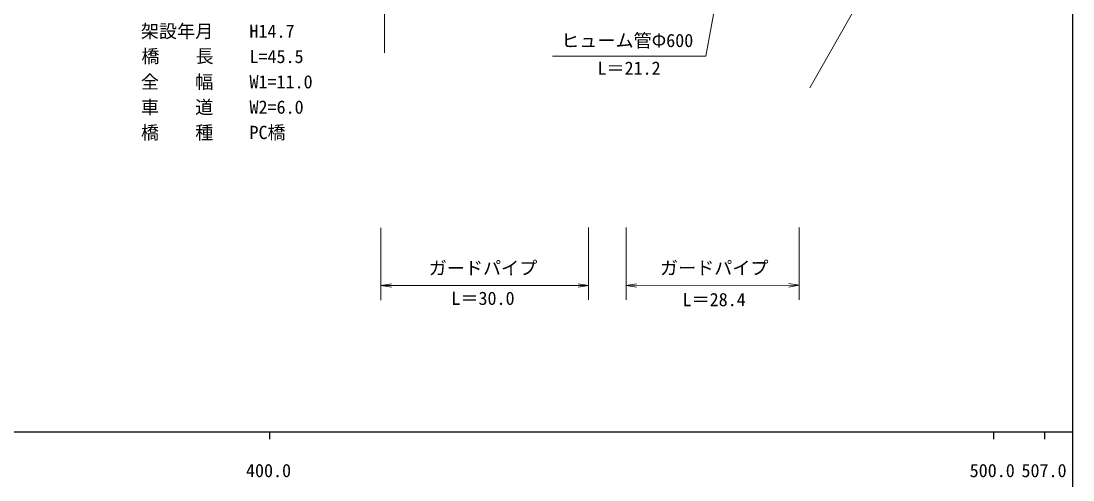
# Model space of a CAD drawing. Units: millimetres, scale not verified. Extents: x 40000 to 680000, y 20000 to 380000.
# Drawn here: x 433646 to 579000, y 198357 to 261786 of the extents above; entities that cross this region are included whole.
import ezdxf
from ezdxf.enums import TextEntityAlignment as Align

# ---------------------------------------------------------------- set-up
doc = ezdxf.new("R2010")
doc.units = ezdxf.units.MM
doc.header["$LTSCALE"] = 1000
for name, color, linetype, lineweight in [('M-BMK-SRVR', 3, 'Continuous', 13), ('M-STR-STR1', 1, 'Continuous', 13), ('M-STR-STR3', 7, 'Continuous', 13), ('M-STR-STRC', 7, 'Continuous', 13), ('M-TTL-BAND', 7, 'Continuous', 25)]:
    doc.layers.add(name, color=color, linetype=linetype, lineweight=lineweight)
doc.styles.add('ＭＳ ゴシック', font='')
doc.styles.get('ＭＳ ゴシック').set_extended_font_data('MS Gothic')

# ---------------------------------------------------------------- blocks, each defined once
blk = doc.blocks.new('open_arrow')
at = {"color": 0, "linetype": 'Continuous', "lineweight": -2}
blk.add_lwpolyline([(7.5, 1.25), (0, 0), (7.5, -1.25)], dxfattribs=at)

msp = doc.modelspace()

# ---------------------------------------------------------------- linework, layer by layer
at = {"layer": 'M-BMK-SRVR'}
msp.add_line((558526, 280414), (542624, 252574), dxfattribs=at)
at = {"layer": 'M-STR-STR3'}
for p, q in [((533101, 283343), (528265, 256925)), ((507068, 256911), (528265, 256925)), ((483365, 233223), (483372, 223223)), ((512063, 233242), (512069, 223242)), ((517258, 233245), (517264, 223245)), ((541176, 233261), (541182, 223261)), ((483371, 225223), (512068, 225242)), ((517263, 225245), (541181, 225261))]:
    msp.add_line(p, q, dxfattribs=at)
at = {"layer": 'M-STR-STRC'}
msp.add_line((483868, 275099), (483879, 257392), dxfattribs=at)
at = {"layer": 'M-TTL-BAND'}
for p, q in [((579000, 20000), (579000, 370000)), ((40000, 205000), (579000, 205000)), ((468000, 205000), (468000, 204000)), ((568000, 205000), (568000, 204000)), ((575048, 205000), (575048, 204000))]:
    msp.add_line(p, q, dxfattribs=at)

# ---------------------------------------------------------------- block references
at = {"layer": 'M-STR-STR3', "xscale": 193, "yscale": 193}
for p in [(483371, 225223), (517263, 225245)]:
    msp.add_blockref('open_arrow', p, dxfattribs=at)
at = {"layer": 'M-STR-STR3', "xscale": 193, "yscale": 193, "rotation": 180}
for p in [(512068, 225242), (541181, 225261)]:
    msp.add_blockref('open_arrow', p, dxfattribs=at)

# ---------------------------------------------------------------- texts
at = {"layer": 'M-STR-STR1', "style": 'ＭＳ ゴシック'}
for s, p in [('架設年月', (450205, 258912)), ('H14.7', (465205, 258922)), ('橋\u3000  長', (450275, 255464)), ('L=45.5', (465207, 255422)), ('全\u3000\u3000幅', (450209, 251912)), ('W1=11.0', (465209, 251922)), ('車\u3000\u3000道', (450212, 248412)), ('W2=6.0', (465212, 248422)), ('橋\u3000\u3000種', (450214, 244912)), ('PC橋', (465214, 244922))]:
    msp.add_text(s, height=1833, rotation=0.037, dxfattribs=at).set_placement(p, align=Align.BOTTOM_LEFT)
at = {"layer": 'M-STR-STR3', "style": 'ＭＳ ゴシック'}
for s, p in [('ヒューム管Φ600', (508289, 260010)), ('L＝21.2', (513292, 256189)), ('ガードパイプ', (489977, 228558)), ('ガードパイプ', (521924, 228571)), ('L＝30.0', (493105, 224383)), ('L＝28.4', (525052, 224206))]:
    msp.add_text(s, height=1833, rotation=0.037, dxfattribs=at).set_placement(p, align=Align.TOP_LEFT)
at = {"layer": 'M-TTL-BAND', "style": 'ＭＳ ゴシック'}
for s, p in [('400.0', (467844, 198195)), ('500.0', (567844, 198195)), ('507.0', (575000, 198195))]:
    msp.add_text(s, height=1833, dxfattribs=at).set_placement(p, align=Align.BOTTOM_CENTER)

doc.saveas('drawing.dxf')
